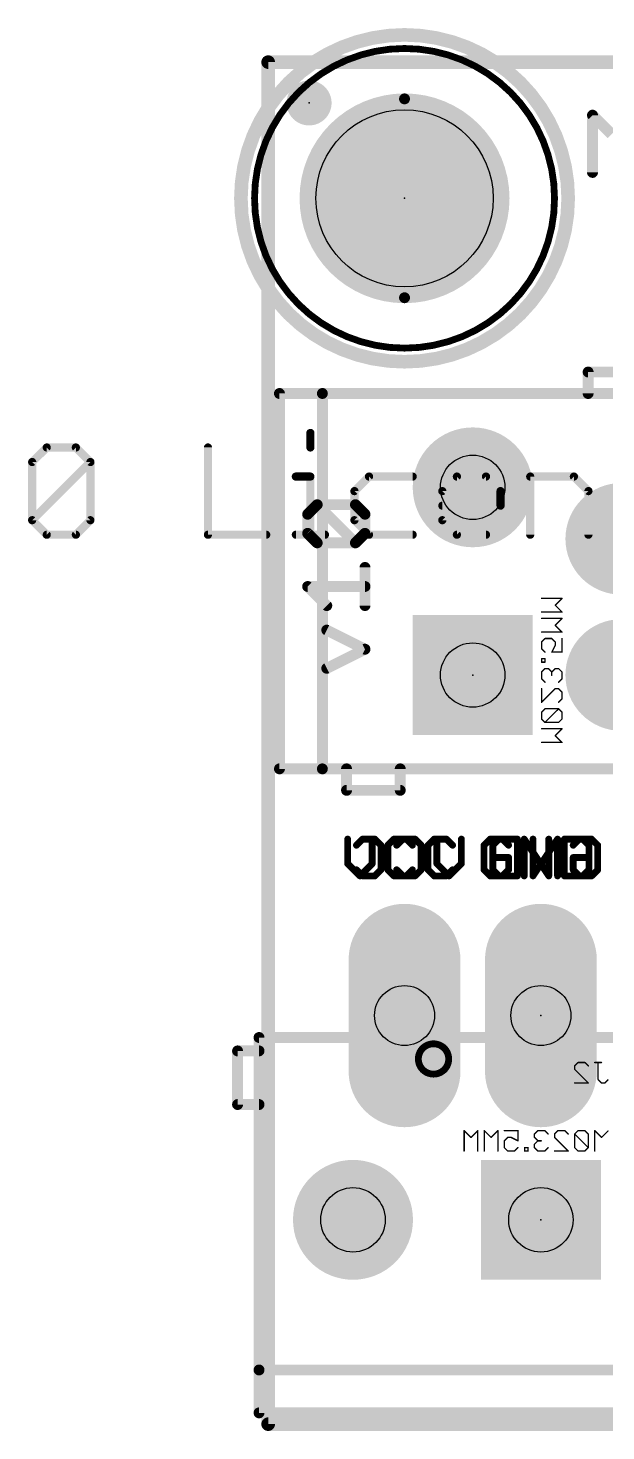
# Model space of a CAD drawing. Extents: x -98 to 26, y -2 to 26.
# Drawn here: x -4.47 to 6.29, y -0.13 to 26.04 of the extents above; entities that cross this region are included whole.
import ezdxf

# ---------------------------------------------------------------- set-up
doc = ezdxf.new("R2010")
doc.units = 0
for name, color, linetype in [('1', 12, 'CONTINUOUS'), ('16', 132, 'CONTINUOUS'), ('17', 110, 'CONTINUOUS'), ('20', 53, 'CONTINUOUS'), ('21', 53, 'CONTINUOUS'), ('22', 53, 'CONTINUOUS'), ('23', 53, 'CONTINUOUS'), ('24', 53, 'CONTINUOUS'), ('26', 253, 'CONTINUOUS'), ('27', 253, 'CONTINUOUS'), ('28', 253, 'CONTINUOUS'), ('29', 253, 'CONTINUOUS'), ('30', 253, 'CONTINUOUS'), ('39', 12, 'CONTINUOUS'), ('41', 12, 'CONTINUOUS'), ('42', 132, 'CONTINUOUS'), ('44', 253, 'CONTINUOUS'), ('52', 253, 'CONTINUOUS')]:
    doc.layers.add(name, color=color, linetype=linetype)

# ---------------------------------------------------------------- blocks, each defined once
blk = doc.blocks.new('PIE')
at = {"const_width": 0.5}
blk.add_lwpolyline([(0, -0.25, 1), (0, 0.25, 1), (0, -0.25)], format="xyb", dxfattribs=at)
blk = doc.blocks.new('LONGP100')
at = {"const_width": 1}
blk.add_lwpolyline([(-0.5, 0), (0.5, 0)], dxfattribs=at)
at = {"const_width": 0.5}
for points in [[(-0.5, 0.25, 1), (-0.5, -0.25)], [(0.5, -0.25, 1), (0.5, 0.25)]]:
    blk.add_lwpolyline(points, format="xyb", dxfattribs=at)
blk = doc.blocks.new('ROUNDP')
at = {"const_width": 0.5}
blk.add_lwpolyline([(0, -0.25, 1), (0, 0.25, 1), (0, -0.25)], format="xyb", dxfattribs=at)
blk = doc.blocks.new('SQUAREP')
blk.add_solid([(-0.5, -0.5), (0.5, -0.5), (-0.5, 0.5), (0.5, 0.5)])

msp = doc.modelspace()

# ---------------------------------------------------------------- linework, layer by layer
at = {"layer": '1'}
for points, const_width in [([(0, 25.4), (25.4, 25.4)], 0.254), ([(0, 0), (0, 25.4)], 0.254), ([(0.7357, 16.9682), (0.9136, 17.1461)], 0.2032), ([(0.7357, 16.6122), (0.7357, 16.9682)], 0.2032), ([(0.9136, 17.1461), (1.6255, 17.1461)], 0.2032), ([(1.6255, 16.4343), (0.9136, 17.1461)], 0.2032), ([(1.6255, 17.1461), (1.8034, 16.9682)], 0.2032), ([(1.8034, 16.9682), (1.8034, 16.6122)], 0.2032), ([(0.9136, 16.4343), (0.7357, 16.6122)], 0.2032), ([(1.6255, 16.4343), (0.9136, 16.4343)], 0.2032), ([(1.8034, 16.6122), (1.6255, 16.4343)], 0.2032), ([(1.8034, 15.2649), (1.8034, 15.9767)], 0.2032), ([(1.0916, 15.2649), (0.7357, 15.6208)], 0.2032), ([(0.7357, 15.6208), (1.8034, 15.6208)], 0.2032), ([(1.8034, 14.4514), (1.0916, 14.8073)], 0.2032), ([(1.0916, 14.0955), (1.8034, 14.4514)], 0.2032), ([(25.4, 0), (0, 0)], 0.254)]:
    msp.add_lwpolyline(points, dxfattribs=dict(at, const_width=const_width))
for points, const_width in [([(0, 25.4635, 1), (0, 25.3365)], 0.127), ([(0.0635, 25.4, 1), (-0.0635, 25.4)], 0.127), ([(0.7865, 16.9682, 1), (0.6849, 16.9682)], 0.1016), ([(0.6998, 17.0041, 1), (0.7716, 16.9322)], 0.1016), ([(0.9136, 17.1969, 1), (0.9136, 17.0953)], 0.1016), ([(0.9496, 17.182, 1), (0.8777, 17.1102)], 0.1016), ([(0.9496, 17.1102, 1), (0.8777, 17.182)], 0.1016), ([(1.6614, 17.182, 1), (1.5895, 17.1102)], 0.1016), ([(1.6255, 17.0953, 1), (1.6255, 17.1969)], 0.1016), ([(1.8542, 16.9682, 1), (1.7526, 16.9682)], 0.1016), ([(1.7675, 16.9322, 1), (1.8393, 17.0041)], 0.1016), ([(0.7716, 16.6482, 1), (0.6998, 16.5763)], 0.1016), ([(0.6849, 16.6122, 1), (0.7865, 16.6122)], 0.1016), ([(0.9136, 16.4851, 1), (0.9136, 16.3835)], 0.1016), ([(0.8777, 16.3984, 1), (0.9496, 16.4702)], 0.1016), ([(1.5895, 16.4702, 1), (1.6614, 16.3984)], 0.1016), ([(1.5895, 16.3984, 1), (1.6614, 16.4702)], 0.1016), ([(1.6255, 16.3835, 1), (1.6255, 16.4851)], 0.1016), ([(1.7526, 16.6122, 1), (1.8542, 16.6122)], 0.1016), ([(1.8393, 16.5763, 1), (1.7675, 16.6482)], 0.1016), ([(1.8542, 15.9767, 1), (1.7526, 15.9767)], 0.1016), ([(0.7716, 15.6567, 1), (0.6998, 15.5849)], 0.1016), ([(0.7357, 15.6716, 1), (0.7357, 15.57)], 0.1016), ([(1.8034, 15.57, 1), (1.8034, 15.6716)], 0.1016), ([(1.0557, 15.229, 1), (1.1275, 15.3008)], 0.1016), ([(1.7526, 15.2649, 1), (1.8542, 15.2649)], 0.1016), ([(1.1143, 14.8527, 1), (1.0689, 14.7619)], 0.1016), ([(1.8261, 14.406, 1), (1.7807, 14.4968)], 0.1016), ([(1.7807, 14.406, 1), (1.8261, 14.4968)], 0.1016), ([(1.0689, 14.1409, 1), (1.1143, 14.0501)], 0.1016), ([(0, 0.0635, 1), (0, -0.0635)], 0.127), ([(-0.0635, 0, 1), (0.0635, 0)], 0.127)]:
    msp.add_lwpolyline(points, format="xyb", dxfattribs=dict(at, const_width=const_width))
at = {"layer": '16', "const_width": 0.254}
for points in [[(0, 25.4), (25.4, 25.4)], [(0, 0), (0, 25.4)], [(25.4, 0), (0, 0)]]:
    msp.add_lwpolyline(points, dxfattribs=at)
at = {"layer": '16', "const_width": 0.127}
for points in [[(0, 25.4635, 1), (0, 25.3365)], [(0.0635, 25.4, 1), (-0.0635, 25.4)], [(0, 0.0635, 1), (0, -0.0635)], [(-0.0635, 0, 1), (0.0635, 0)]]:
    msp.add_lwpolyline(points, format="xyb", dxfattribs=at)
at = {"layer": '20', "const_width": 0.254}
for points in [[(0, 0), (0, 25.4)], [(0, 25.4), (25.4, 25.4)], [(25.4, 0), (0, 0)]]:
    msp.add_lwpolyline(points, dxfattribs=at)
at = {"layer": '20', "const_width": 0.127}
for points in [[(0.0635, 25.4, 1), (-0.0635, 25.4)], [(0, 25.4635, 1), (0, 25.3365)], [(0, 0.0635, 1), (0, -0.0635)], [(-0.0635, 0, 1), (0.0635, 0)]]:
    msp.add_lwpolyline(points, format="xyb", dxfattribs=at)
at = {"layer": '20'}
msp.add_circle((2.54, 22.86), 1.651, dxfattribs=at)
at = {"layer": '21'}
for points, const_width in [([(6.0417, 23.3426), (6.0417, 24.4103)], 0.2032), ([(6.0417, 24.4103), (6.3976, 24.0544)], 0.2032), ([(1.4809, 10.9099), (1.4809, 10.4523)], 0.127), ([(1.9385, 10.4523), (1.9385, 10.9099)], 0.127), ([(2.3437, 10.9099), (2.2293, 10.7955)], 0.127), ([(2.2293, 10.7955), (2.2293, 10.3379)], 0.127), ([(2.5725, 10.9099), (2.3437, 10.9099)], 0.127), ([(2.6869, 10.7955), (2.5725, 10.9099)], 0.127), ([(3.0921, 10.9099), (2.9777, 10.7955)], 0.127), ([(2.9777, 10.7955), (2.9777, 10.3379)], 0.127), ([(3.3209, 10.9099), (3.0921, 10.9099)], 0.127), ([(3.4353, 10.7955), (3.3209, 10.9099)], 0.127), ([(4.1353, 10.9099), (4.0209, 10.7955)], 0.127), ([(4.0209, 10.7955), (4.0209, 10.3379)], 0.127), ([(4.3641, 10.9099), (4.1353, 10.9099)], 0.127), ([(4.4785, 10.7955), (4.3641, 10.9099)], 0.127), ([(4.7693, 10.2235), (4.7693, 10.9099)], 0.127), ([(4.7693, 10.9099), (5.2269, 10.2235)], 0.127), ([(5.2269, 10.2235), (5.2269, 10.9099)], 0.127), ([(5.5177, 10.9099), (5.5177, 10.2235)], 0.127), ([(5.8609, 10.9099), (5.5177, 10.9099)], 0.127), ([(5.9753, 10.7955), (5.8609, 10.9099)], 0.127), ([(5.9753, 10.3379), (5.9753, 10.7955)], 0.127), ([(1.4809, 10.4523), (1.7097, 10.2235)], 0.127), ([(1.7097, 10.2235), (1.9385, 10.4523)], 0.127), ([(4.4785, 10.5667), (4.2497, 10.5667)], 0.127), ([(4.4785, 10.3379), (4.4785, 10.5667)], 0.127), ([(2.2293, 10.3379), (2.3437, 10.2235)], 0.127), ([(2.3437, 10.2235), (2.5725, 10.2235)], 0.127), ([(2.5725, 10.2235), (2.6869, 10.3379)], 0.127), ([(2.9777, 10.3379), (3.0921, 10.2235)], 0.127), ([(3.0921, 10.2235), (3.3209, 10.2235)], 0.127), ([(3.3209, 10.2235), (3.4353, 10.3379)], 0.127), ([(4.0209, 10.3379), (4.1353, 10.2235)], 0.127), ([(4.1353, 10.2235), (4.3641, 10.2235)], 0.127), ([(4.3641, 10.2235), (4.4785, 10.3379)], 0.127), ([(5.5177, 10.2235), (5.8609, 10.2235)], 0.127), ([(5.8609, 10.2235), (5.9753, 10.3379)], 0.127)]:
    msp.add_lwpolyline(points, dxfattribs=dict(at, const_width=const_width))
for points, const_width in [([(6.0925, 24.4103, 1), (5.9909, 24.4103)], 0.1016), ([(6.0776, 24.4462, 1), (6.0058, 24.3744)], 0.1016), ([(5.9909, 23.3426, 1), (6.0925, 23.3426)], 0.1016), ([(1.5126, 10.9099, 1), (1.4491, 10.9099)], 0.0635), ([(1.9702, 10.9099, 1), (1.9067, 10.9099)], 0.0635), ([(2.261, 10.7955, 1), (2.1975, 10.7955)], 0.0635), ([(2.2068, 10.8179, 1), (2.2517, 10.773)], 0.0635), ([(2.3437, 10.9416, 1), (2.3437, 10.8781)], 0.0635), ([(2.3661, 10.8874, 1), (2.3212, 10.9323)], 0.0635), ([(2.5949, 10.9323, 1), (2.55, 10.8874)], 0.0635), ([(2.5725, 10.8781, 1), (2.5725, 10.9416)], 0.0635), ([(2.6644, 10.773, 1), (2.7093, 10.8179)], 0.0635), ([(3.0095, 10.7955, 1), (2.946, 10.7955)], 0.0635), ([(2.9553, 10.8179, 1), (3.0002, 10.773)], 0.0635), ([(3.0921, 10.9416, 1), (3.0921, 10.8781)], 0.0635), ([(3.1146, 10.8874, 1), (3.0697, 10.9323)], 0.0635), ([(3.3434, 10.9323, 1), (3.2984, 10.8874)], 0.0635), ([(3.3209, 10.8781, 1), (3.3209, 10.9416)], 0.0635), ([(3.4128, 10.773, 1), (3.4578, 10.8179)], 0.0635), ([(4.0526, 10.7955, 1), (3.9891, 10.7955)], 0.0635), ([(3.9984, 10.8179, 1), (4.0433, 10.773)], 0.0635), ([(4.1353, 10.9416, 1), (4.1353, 10.8781)], 0.0635), ([(4.1577, 10.8874, 1), (4.1128, 10.9323)], 0.0635), ([(4.3865, 10.9323, 1), (4.3416, 10.8874)], 0.0635), ([(4.3641, 10.8781, 1), (4.3641, 10.9416)], 0.0635), ([(4.456, 10.773, 1), (4.5009, 10.8179)], 0.0635), ([(4.801, 10.9099, 1), (4.7375, 10.9099)], 0.0635), ([(4.7957, 10.9275, 1), (4.7429, 10.8923)], 0.0635), ([(5.2586, 10.9099, 1), (5.1951, 10.9099)], 0.0635), ([(5.5495, 10.9099, 1), (5.486, 10.9099)], 0.0635), ([(5.5177, 10.9416, 1), (5.5177, 10.8781)], 0.0635), ([(5.8834, 10.9323, 1), (5.8384, 10.8874)], 0.0635), ([(5.8609, 10.8781, 1), (5.8609, 10.9416)], 0.0635), ([(6.0071, 10.7955, 1), (5.9436, 10.7955)], 0.0635), ([(5.9528, 10.773, 1), (5.9978, 10.8179)], 0.0635), ([(1.5033, 10.4747, 1), (1.4584, 10.4298)], 0.0635), ([(1.4491, 10.4523, 1), (1.5126, 10.4523)], 0.0635), ([(1.9067, 10.4523, 1), (1.9702, 10.4523)], 0.0635), ([(1.9609, 10.4298, 1), (1.916, 10.4747)], 0.0635), ([(4.2497, 10.5984, 1), (4.2497, 10.5349)], 0.0635), ([(4.5102, 10.5667, 1), (4.4467, 10.5667)], 0.0635), ([(4.4785, 10.5349, 1), (4.4785, 10.5984)], 0.0635), ([(1.6872, 10.246, 1), (1.7321, 10.201)], 0.0635), ([(1.6872, 10.201, 1), (1.7321, 10.246)], 0.0635), ([(2.1975, 10.3379, 1), (2.261, 10.3379)], 0.0635), ([(2.2517, 10.3603, 1), (2.2068, 10.3154)], 0.0635), ([(2.3437, 10.2553, 1), (2.3437, 10.1918)], 0.0635), ([(2.3212, 10.201, 1), (2.3661, 10.246)], 0.0635), ([(2.55, 10.246, 1), (2.5949, 10.201)], 0.0635), ([(2.5725, 10.1918, 1), (2.5725, 10.2553)], 0.0635), ([(2.7093, 10.3154, 1), (2.6644, 10.3603)], 0.0635), ([(3.0002, 10.3603, 1), (2.9553, 10.3154)], 0.0635), ([(2.946, 10.3379, 1), (3.0095, 10.3379)], 0.0635), ([(3.0921, 10.2553, 1), (3.0921, 10.1918)], 0.0635), ([(3.0697, 10.201, 1), (3.1146, 10.246)], 0.0635), ([(3.2984, 10.246, 1), (3.3434, 10.201)], 0.0635), ([(3.3209, 10.1918, 1), (3.3209, 10.2553)], 0.0635), ([(3.4578, 10.3154, 1), (3.4128, 10.3603)], 0.0635), ([(4.0433, 10.3603, 1), (3.9984, 10.3154)], 0.0635), ([(3.9891, 10.3379, 1), (4.0526, 10.3379)], 0.0635), ([(4.1353, 10.2553, 1), (4.1353, 10.1918)], 0.0635), ([(4.1128, 10.201, 1), (4.1577, 10.246)], 0.0635), ([(4.3416, 10.246, 1), (4.3865, 10.201)], 0.0635), ([(4.3641, 10.1918, 1), (4.3641, 10.2553)], 0.0635), ([(4.4467, 10.3379, 1), (4.5102, 10.3379)], 0.0635), ([(4.5009, 10.3154, 1), (4.456, 10.3603)], 0.0635), ([(4.7375, 10.2235, 1), (4.801, 10.2235)], 0.0635), ([(5.1951, 10.2235, 1), (5.2586, 10.2235)], 0.0635), ([(5.2005, 10.2059, 1), (5.2533, 10.2411)], 0.0635), ([(5.5177, 10.2553, 1), (5.5177, 10.1918)], 0.0635), ([(5.486, 10.2235, 1), (5.5495, 10.2235)], 0.0635), ([(5.8384, 10.246, 1), (5.8834, 10.201)], 0.0635), ([(5.8609, 10.1918, 1), (5.8609, 10.2553)], 0.0635), ([(5.9436, 10.3379, 1), (6.0071, 10.3379)], 0.0635), ([(5.9978, 10.3154, 1), (5.9528, 10.3603)], 0.0635)]:
    msp.add_lwpolyline(points, format="xyb", dxfattribs=dict(at, const_width=const_width))
at = {"layer": '22'}
for points, const_width in [([(1.01, 19.22), (0.21, 19.22)], 0.2032), ([(0.21, 19.22), (0.21, 12.22)], 0.2032), ([(7.21, 19.22), (1.01, 19.22)], 0.2032), ([(1.01, 19.22), (1.01, 12.22)], 0.2032), ([(0.21, 12.22), (1.01, 12.22)], 0.2032), ([(1.01, 12.22), (7.21, 12.22)], 0.2032), ([(1.6447, 10.7955), (1.7591, 10.9099)], 0.127), ([(1.7591, 10.9099), (1.9879, 10.9099)], 0.127), ([(1.9879, 10.9099), (2.1023, 10.7955)], 0.127), ([(2.1023, 10.7955), (2.1023, 10.3379)], 0.127), ([(2.3931, 10.7955), (2.5075, 10.9099)], 0.127), ([(2.5075, 10.9099), (2.7363, 10.9099)], 0.127), ([(2.7363, 10.9099), (2.8507, 10.7955)], 0.127), ([(2.8507, 10.7955), (2.8507, 10.3379)], 0.127), ([(3.1415, 10.4523), (3.1415, 10.9099)], 0.127), ([(3.5991, 10.9099), (3.5991, 10.4523)], 0.127), ([(4.1847, 10.7955), (4.2991, 10.9099)], 0.127), ([(4.1847, 10.3379), (4.1847, 10.7955)], 0.127), ([(4.2991, 10.9099), (4.6423, 10.9099)], 0.127), ([(4.6423, 10.9099), (4.6423, 10.2235)], 0.127), ([(5.3907, 10.9099), (4.9331, 10.2235)], 0.127), ([(4.9331, 10.2235), (4.9331, 10.9099)], 0.127), ([(5.3907, 10.2235), (5.3907, 10.9099)], 0.127), ([(5.6815, 10.7955), (5.7959, 10.9099)], 0.127), ([(5.7959, 10.9099), (6.0247, 10.9099)], 0.127), ([(6.0247, 10.9099), (6.1391, 10.7955)], 0.127), ([(6.1391, 10.7955), (6.1391, 10.3379)], 0.127), ([(3.3703, 10.2235), (3.1415, 10.4523)], 0.127), ([(3.5991, 10.4523), (3.3703, 10.2235)], 0.127), ([(5.6815, 10.3379), (5.6815, 10.5667)], 0.127), ([(5.6815, 10.5667), (5.9103, 10.5667)], 0.127), ([(1.7591, 10.2235), (1.6447, 10.3379)], 0.127), ([(1.9879, 10.2235), (1.7591, 10.2235)], 0.127), ([(2.1023, 10.3379), (1.9879, 10.2235)], 0.127), ([(2.5075, 10.2235), (2.3931, 10.3379)], 0.127), ([(2.7363, 10.2235), (2.5075, 10.2235)], 0.127), ([(2.8507, 10.3379), (2.7363, 10.2235)], 0.127), ([(4.2991, 10.2235), (4.1847, 10.3379)], 0.127), ([(4.6423, 10.2235), (4.2991, 10.2235)], 0.127), ([(5.7959, 10.2235), (5.6815, 10.3379)], 0.127), ([(6.0247, 10.2235), (5.7959, 10.2235)], 0.127), ([(6.1391, 10.3379), (6.0247, 10.2235)], 0.127), ([(6.83, 7.21), (-0.17, 7.21)], 0.2032), ([(-0.17, 7.21), (-0.17, 1.01)], 0.2032), ([(-0.17, 1.01), (-0.17, 0.21)], 0.2032), ([(-0.17, 1.01), (6.83, 1.01)], 0.2032), ([(-0.17, 0.21), (6.83, 0.21)], 0.2032)]:
    msp.add_lwpolyline(points, dxfattribs=dict(at, const_width=const_width))
for points, const_width in [([(0.21, 19.2708, 1), (0.21, 19.1692)], 0.1016), ([(0.2608, 19.22, 1), (0.1592, 19.22)], 0.1016), ([(1.01, 19.2708, 1), (1.01, 19.1692)], 0.1016), ([(1.0608, 19.22, 1), (0.9592, 19.22)], 0.1016), ([(1.01, 19.1692, 1), (1.01, 19.2708)], 0.1016), ([(0.21, 12.2708, 1), (0.21, 12.1692)], 0.1016), ([(1.01, 12.2708, 1), (1.01, 12.1692)], 0.1016), ([(1.01, 12.1692, 1), (1.01, 12.2708)], 0.1016), ([(0.1592, 12.22, 1), (0.2608, 12.22)], 0.1016), ([(0.9592, 12.22, 1), (1.0608, 12.22)], 0.1016), ([(1.6222, 10.8179, 1), (1.6672, 10.773)], 0.0635), ([(1.7591, 10.9416, 1), (1.7591, 10.8781)], 0.0635), ([(1.7816, 10.8874, 1), (1.7366, 10.9323)], 0.0635), ([(2.0103, 10.9323, 1), (1.9654, 10.8874)], 0.0635), ([(1.9879, 10.8781, 1), (1.9879, 10.9416)], 0.0635), ([(2.134, 10.7955, 1), (2.0705, 10.7955)], 0.0635), ([(2.0798, 10.773, 1), (2.1247, 10.8179)], 0.0635), ([(2.3707, 10.8179, 1), (2.4156, 10.773)], 0.0635), ([(2.5075, 10.9416, 1), (2.5075, 10.8781)], 0.0635), ([(2.53, 10.8874, 1), (2.4851, 10.9323)], 0.0635), ([(2.7588, 10.9323, 1), (2.7139, 10.8874)], 0.0635), ([(2.7363, 10.8781, 1), (2.7363, 10.9416)], 0.0635), ([(2.8825, 10.7955, 1), (2.819, 10.7955)], 0.0635), ([(2.8283, 10.773, 1), (2.8732, 10.8179)], 0.0635), ([(3.1733, 10.9099, 1), (3.1098, 10.9099)], 0.0635), ([(3.6309, 10.9099, 1), (3.5674, 10.9099)], 0.0635), ([(4.2165, 10.7955, 1), (4.153, 10.7955)], 0.0635), ([(4.1622, 10.8179, 1), (4.2072, 10.773)], 0.0635), ([(4.2991, 10.9416, 1), (4.2991, 10.8781)], 0.0635), ([(4.3216, 10.8874, 1), (4.2766, 10.9323)], 0.0635), ([(4.674, 10.9099, 1), (4.6105, 10.9099)], 0.0635), ([(4.6423, 10.8781, 1), (4.6423, 10.9416)], 0.0635), ([(4.9649, 10.9099, 1), (4.9014, 10.9099)], 0.0635), ([(5.4225, 10.9099, 1), (5.359, 10.9099)], 0.0635), ([(5.4171, 10.8923, 1), (5.3643, 10.9275)], 0.0635), ([(5.6591, 10.8179, 1), (5.704, 10.773)], 0.0635), ([(5.7959, 10.9416, 1), (5.7959, 10.8781)], 0.0635), ([(5.8184, 10.8874, 1), (5.7735, 10.9323)], 0.0635), ([(6.0472, 10.9323, 1), (6.0023, 10.8874)], 0.0635), ([(6.0247, 10.8781, 1), (6.0247, 10.9416)], 0.0635), ([(6.1709, 10.7955, 1), (6.1074, 10.7955)], 0.0635), ([(6.1167, 10.773, 1), (6.1616, 10.8179)], 0.0635), ([(3.1098, 10.4523, 1), (3.1733, 10.4523)], 0.0635), ([(3.164, 10.4747, 1), (3.1191, 10.4298)], 0.0635), ([(3.5674, 10.4523, 1), (3.6309, 10.4523)], 0.0635), ([(3.6216, 10.4298, 1), (3.5767, 10.4747)], 0.0635), ([(5.7133, 10.5667, 1), (5.6498, 10.5667)], 0.0635), ([(5.6815, 10.5984, 1), (5.6815, 10.5349)], 0.0635), ([(5.9103, 10.5349, 1), (5.9103, 10.5984)], 0.0635), ([(1.6672, 10.3603, 1), (1.6222, 10.3154)], 0.0635), ([(1.7591, 10.2553, 1), (1.7591, 10.1918)], 0.0635), ([(1.7366, 10.201, 1), (1.7816, 10.246)], 0.0635), ([(1.9654, 10.246, 1), (2.0103, 10.201)], 0.0635), ([(1.9879, 10.1918, 1), (1.9879, 10.2553)], 0.0635), ([(2.0705, 10.3379, 1), (2.134, 10.3379)], 0.0635), ([(2.1247, 10.3154, 1), (2.0798, 10.3603)], 0.0635), ([(2.4156, 10.3603, 1), (2.3707, 10.3154)], 0.0635), ([(2.5075, 10.2553, 1), (2.5075, 10.1918)], 0.0635), ([(2.4851, 10.201, 1), (2.53, 10.246)], 0.0635), ([(2.7139, 10.246, 1), (2.7588, 10.201)], 0.0635), ([(2.7363, 10.1918, 1), (2.7363, 10.2553)], 0.0635), ([(2.819, 10.3379, 1), (2.8825, 10.3379)], 0.0635), ([(2.8732, 10.3154, 1), (2.8283, 10.3603)], 0.0635), ([(3.3479, 10.246, 1), (3.3928, 10.201)], 0.0635), ([(3.3479, 10.201, 1), (3.3928, 10.246)], 0.0635), ([(4.2072, 10.3603, 1), (4.1622, 10.3154)], 0.0635), ([(4.153, 10.3379, 1), (4.2165, 10.3379)], 0.0635), ([(4.2991, 10.2553, 1), (4.2991, 10.1918)], 0.0635), ([(4.2766, 10.201, 1), (4.3216, 10.246)], 0.0635), ([(4.6105, 10.2235, 1), (4.674, 10.2235)], 0.0635), ([(4.6423, 10.1918, 1), (4.6423, 10.2553)], 0.0635), ([(4.9067, 10.2411, 1), (4.9595, 10.2059)], 0.0635), ([(4.9014, 10.2235, 1), (4.9649, 10.2235)], 0.0635), ([(5.359, 10.2235, 1), (5.4225, 10.2235)], 0.0635), ([(5.6498, 10.3379, 1), (5.7133, 10.3379)], 0.0635), ([(5.704, 10.3603, 1), (5.6591, 10.3154)], 0.0635), ([(5.7959, 10.2553, 1), (5.7959, 10.1918)], 0.0635), ([(5.7735, 10.201, 1), (5.8184, 10.246)], 0.0635), ([(6.0023, 10.246, 1), (6.0472, 10.201)], 0.0635), ([(6.0247, 10.1918, 1), (6.0247, 10.2553)], 0.0635), ([(6.1074, 10.3379, 1), (6.1709, 10.3379)], 0.0635), ([(6.1616, 10.3154, 1), (6.1167, 10.3603)], 0.0635), ([(-0.17, 7.2608, 1), (-0.17, 7.1592)], 0.1016), ([(-0.1192, 7.21, 1), (-0.2208, 7.21)], 0.1016), ([(-0.1192, 1.01, 1), (-0.2208, 1.01)], 0.1016), ([(-0.17, 1.0608, 1), (-0.17, 0.9592)], 0.1016), ([(-0.2208, 1.01, 1), (-0.1192, 1.01)], 0.1016), ([(-0.17, 0.2608, 1), (-0.17, 0.1592)], 0.1016), ([(-0.2208, 0.21, 1), (-0.1192, 0.21)], 0.1016)]:
    msp.add_lwpolyline(points, format="xyb", dxfattribs=dict(at, const_width=const_width))
at = {"layer": '23'}
for p in [(0.762, 24.638), (2.54, 22.86)]:
    msp.add_point(p, dxfattribs=at)
at = {"layer": '24'}
for p in [(3.81, 13.97), (5.08, 7.62), (5.08, 3.81)]:
    msp.add_point(p, dxfattribs=at)
at = {"layer": '26', "const_width": 0.0127}
for points in [[(5.7152, 6.6805, 1), (5.7025, 6.6805)], [(5.7025, 6.6169, 1), (5.7152, 6.6169)], [(5.7044, 6.685, 1), (5.7134, 6.676)], [(5.7134, 6.6214, 1), (5.7044, 6.6124)], [(5.7724, 6.7504, 1), (5.7724, 6.7377)], [(5.7769, 6.7395, 1), (5.7679, 6.7485)], [(5.904, 6.7485, 1), (5.8951, 6.7395)], [(5.8995, 6.7377, 1), (5.8995, 6.7504)], [(5.9586, 6.676, 1), (5.9676, 6.685)], [(6.0831, 6.7504, 1), (6.0831, 6.7377)], [(6.153, 6.744, 1), (6.1403, 6.744)], [(6.2102, 6.7377, 1), (6.2102, 6.7504)], [(5.7089, 6.3691, 1), (5.7089, 6.3563)], [(5.9586, 6.3582, 1), (5.9676, 6.3672)], [(5.9631, 6.3563, 1), (5.9631, 6.3691)], [(6.1511, 6.4307, 1), (6.1421, 6.4218)], [(6.1403, 6.4263, 1), (6.153, 6.4263)], [(6.2102, 6.3691, 1), (6.2102, 6.3563)], [(6.2057, 6.3582, 1), (6.2147, 6.3672)], [(6.2693, 6.3672, 1), (6.2782, 6.3582)], [(6.2737, 6.3563, 1), (6.2737, 6.3691)]]:
    msp.add_lwpolyline(points, format="xyb", dxfattribs=at)
at = {"layer": '26', "const_width": 0.0254}
for points in [[(5.7089, 6.6805), (5.7724, 6.744)], [(5.7089, 6.6169), (5.7089, 6.6805)], [(5.9631, 6.3627), (5.7089, 6.6169)], [(5.7724, 6.744), (5.8995, 6.744)], [(5.8995, 6.744), (5.9631, 6.6805)], [(6.2102, 6.744), (6.0831, 6.744)], [(6.1466, 6.4263), (6.1466, 6.744)], [(5.7089, 6.3627), (5.9631, 6.3627)], [(6.2102, 6.3627), (6.1466, 6.4263)], [(6.2737, 6.3627), (6.2102, 6.3627)], [(6.3373, 6.4263), (6.2737, 6.3627)]]:
    msp.add_lwpolyline(points, dxfattribs=at)
at = {"layer": '27', "const_width": 0.1524}
for points in [[(0.7867, 18.4844), (0.7867, 18.2132)], [(-4.3959, 17.942), (-4.1247, 18.2132)], [(-4.1247, 18.2132), (-3.5824, 18.2132)], [(-3.5824, 18.2132), (-3.3112, 17.942)], [(-1.1216, 18.2132), (-1.1216, 16.5862)], [(-4.3959, 16.8574), (-4.3959, 17.942)], [(-4.3959, 16.8574), (-3.3112, 17.942)], [(-3.3112, 17.942), (-3.3112, 16.8574)], [(0.5156, 17.6709), (0.7867, 17.6709)], [(0.7867, 17.6709), (0.7867, 16.5862)], [(1.8782, 17.6709), (1.607, 17.3997)], [(2.6917, 17.6709), (1.8782, 17.6709)], [(3.2442, 17.3997), (3.5153, 17.6709)], [(3.5153, 17.6709), (4.0577, 17.6709)], [(4.0577, 17.6709), (4.3288, 17.3997)], [(4.8813, 16.5862), (4.8813, 17.6709)], [(4.8813, 17.6709), (5.6948, 17.6709)], [(5.6948, 17.6709), (5.966, 17.3997)], [(1.607, 17.3997), (1.607, 16.8574)], [(3.2442, 16.8574), (3.2442, 17.3997)], [(4.3288, 17.3997), (4.3288, 17.1285)], [(5.966, 17.3997), (5.966, 16.5862)], [(4.3288, 17.1285), (3.2442, 17.1285)], [(-4.1247, 16.5862), (-4.3959, 16.8574)], [(-3.3112, 16.8574), (-3.5824, 16.5862)], [(1.607, 16.8574), (1.8782, 16.5862)], [(3.5153, 16.5862), (3.2442, 16.8574)], [(-3.5824, 16.5862), (-4.1247, 16.5862)], [(-1.1216, 16.5862), (-0.0369, 16.5862)], [(0.5156, 16.5862), (1.0579, 16.5862)], [(1.8782, 16.5862), (2.6917, 16.5862)], [(4.0577, 16.5862), (3.5153, 16.5862)]]:
    msp.add_lwpolyline(points, dxfattribs=at)
at = {"layer": '27', "const_width": 0.0762}
for points in [[(0.8248, 18.4844, 1), (0.7486, 18.4844)], [(-4.1247, 18.2513, 1), (-4.1247, 18.1751)], [(-4.0978, 18.1862, 1), (-4.1517, 18.2401)], [(-3.5555, 18.2401, 1), (-3.6093, 18.1862)], [(-3.5824, 18.1751, 1), (-3.5824, 18.2513)], [(-1.0835, 18.2132, 1), (-1.1597, 18.2132)], [(0.7486, 18.2132, 1), (0.8248, 18.2132)], [(-4.3578, 17.942, 1), (-4.434, 17.942)], [(-4.4228, 17.969, 1), (-4.369, 17.9151)], [(-3.2731, 17.942, 1), (-3.3493, 17.942)], [(-3.2843, 17.9151, 1), (-3.3382, 17.969)], [(-3.3382, 17.9151, 1), (-3.2843, 17.969)], [(0.5156, 17.709, 1), (0.5156, 17.6328)], [(0.8248, 17.6709, 1), (0.7486, 17.6709)], [(0.7867, 17.6328, 1), (0.7867, 17.709)], [(1.8782, 17.709, 1), (1.8782, 17.6328)], [(1.9051, 17.6439, 1), (1.8512, 17.6978)], [(2.6917, 17.6328, 1), (2.6917, 17.709)], [(3.5153, 17.709, 1), (3.5153, 17.6328)], [(3.5423, 17.6439, 1), (3.4884, 17.6978)], [(4.0846, 17.6978, 1), (4.0307, 17.6439)], [(4.0577, 17.6328, 1), (4.0577, 17.709)], [(4.9194, 17.6709, 1), (4.8432, 17.6709)], [(4.8813, 17.709, 1), (4.8813, 17.6328)], [(5.7218, 17.6978, 1), (5.6679, 17.6439)], [(5.6948, 17.6328, 1), (5.6948, 17.709)], [(1.6451, 17.3997, 1), (1.5689, 17.3997)], [(1.5801, 17.4266, 1), (1.634, 17.3728)], [(3.2823, 17.3997, 1), (3.2061, 17.3997)], [(3.2172, 17.4266, 1), (3.2711, 17.3728)], [(4.3669, 17.3997, 1), (4.2907, 17.3997)], [(4.3019, 17.3728, 1), (4.3558, 17.4266)], [(6.0041, 17.3997, 1), (5.9279, 17.3997)], [(5.939, 17.3728, 1), (5.9929, 17.4266)], [(3.2442, 17.1666, 1), (3.2442, 17.0904)], [(4.2907, 17.1285, 1), (4.3669, 17.1285)], [(4.3288, 17.0904, 1), (4.3288, 17.1666)], [(-4.369, 16.8843, 1), (-4.4228, 16.8304)], [(-4.4228, 16.8843, 1), (-4.369, 16.8304)], [(-4.434, 16.8574, 1), (-4.3578, 16.8574)], [(-3.3493, 16.8574, 1), (-3.2731, 16.8574)], [(-3.2843, 16.8304, 1), (-3.3382, 16.8843)], [(1.634, 16.8843, 1), (1.5801, 16.8304)], [(1.5689, 16.8574, 1), (1.6451, 16.8574)], [(3.2711, 16.8843, 1), (3.2172, 16.8304)], [(3.2061, 16.8574, 1), (3.2823, 16.8574)], [(-4.1247, 16.6243, 1), (-4.1247, 16.5481)], [(-4.1517, 16.5593, 1), (-4.0978, 16.6131)], [(-3.6093, 16.6131, 1), (-3.5555, 16.5593)], [(-3.5824, 16.5481, 1), (-3.5824, 16.6243)], [(-1.1216, 16.6243, 1), (-1.1216, 16.5481)], [(-1.1597, 16.5862, 1), (-1.0835, 16.5862)], [(-0.0369, 16.5481, 1), (-0.0369, 16.6243)], [(0.5156, 16.6243, 1), (0.5156, 16.5481)], [(0.7486, 16.5862, 1), (0.8248, 16.5862)], [(1.0579, 16.5481, 1), (1.0579, 16.6243)], [(1.8782, 16.6243, 1), (1.8782, 16.5481)], [(1.8512, 16.5593, 1), (1.9051, 16.6131)], [(2.6917, 16.5481, 1), (2.6917, 16.6243)], [(3.5153, 16.6243, 1), (3.5153, 16.5481)], [(3.4884, 16.5593, 1), (3.5423, 16.6131)], [(4.0577, 16.5481, 1), (4.0577, 16.6243)], [(4.8432, 16.5862, 1), (4.9194, 16.5862)], [(5.9279, 16.5862, 1), (6.0041, 16.5862)]]:
    msp.add_lwpolyline(points, format="xyb", dxfattribs=at)
at = {"layer": '28', "const_width": 0.0254}
for points in [[(5.474, 15.3993), (5.0927, 15.3993)], [(5.3469, 15.2721), (5.474, 15.3993)], [(5.474, 15.145), (5.3469, 15.2721)], [(5.0927, 15.145), (5.474, 15.145)], [(5.474, 15.0251), (5.0927, 15.0251)], [(5.3469, 14.8979), (5.474, 15.0251)], [(5.0927, 14.7708), (5.474, 14.7708)], [(5.1563, 14.6508), (5.0927, 14.5873)], [(5.2834, 14.6508), (5.1563, 14.6508)], [(5.3469, 14.5873), (5.2834, 14.6508)], [(5.474, 14.7708), (5.3469, 14.8979)], [(5.474, 14.6508), (5.474, 14.3966)], [(5.0927, 14.5873), (5.0927, 14.4602)], [(5.0927, 14.4602), (5.1563, 14.3966)], [(5.2834, 14.3966), (5.3469, 14.5237)], [(5.474, 14.3966), (5.2834, 14.3966)], [(5.3469, 14.5237), (5.3469, 14.5873)], [(5.1563, 14.2731), (5.0927, 14.2731)], [(5.0927, 14.2731), (5.0927, 14.2095)], [(5.0927, 14.2095), (5.1563, 14.2095)], [(5.1563, 14.2095), (5.1563, 14.2731)], [(5.1563, 14.0895), (5.0927, 14.026)], [(5.0927, 14.026), (5.0927, 13.8989)], [(5.0927, 13.8989), (5.1563, 13.8353)], [(5.2198, 14.0895), (5.1563, 14.0895)], [(5.2834, 14.026), (5.2198, 14.0895)], [(5.3469, 14.0895), (5.2834, 14.026)], [(5.2834, 14.026), (5.2834, 13.9624)], [(5.4105, 14.0895), (5.3469, 14.0895)], [(5.474, 14.026), (5.4105, 14.0895)], [(5.4105, 13.8353), (5.474, 13.8989)], [(5.474, 13.8989), (5.474, 14.026)], [(5.0927, 13.7153), (5.0927, 13.4611)], [(5.0927, 13.4611), (5.3469, 13.7153)], [(5.3469, 13.7153), (5.4105, 13.7153)], [(5.4105, 13.7153), (5.474, 13.6518)], [(5.474, 13.6518), (5.474, 13.5247)], [(5.1563, 13.3411), (5.0927, 13.2776)], [(5.4105, 13.3411), (5.1563, 13.3411)], [(5.1563, 13.0869), (5.4105, 13.3411)], [(5.474, 13.5247), (5.4105, 13.4611)], [(5.474, 13.2776), (5.4105, 13.3411)], [(5.0927, 13.2776), (5.0927, 13.1505)], [(5.0927, 13.1505), (5.1563, 13.0869)], [(5.1563, 13.0869), (5.4105, 13.0869)], [(5.4105, 13.0869), (5.474, 13.1505)], [(5.474, 13.1505), (5.474, 13.2776)], [(5.474, 12.9669), (5.0927, 12.9669)], [(5.3469, 12.8398), (5.474, 12.9669)], [(5.474, 12.7127), (5.3469, 12.8398)], [(5.0927, 12.7127), (5.474, 12.7127)], [(3.7779, 5.3469), (3.6507, 5.474)], [(3.6507, 5.474), (3.6507, 5.0927)], [(3.905, 5.474), (3.7779, 5.3469)], [(3.905, 5.0927), (3.905, 5.474)], [(4.1521, 5.3469), (4.025, 5.474)], [(4.025, 5.474), (4.025, 5.0927)], [(4.2792, 5.474), (4.1521, 5.3469)], [(4.2792, 5.0927), (4.2792, 5.474)], [(4.3992, 5.474), (4.6534, 5.474)], [(4.4627, 5.3469), (4.3992, 5.2834)], [(4.3992, 5.2834), (4.3992, 5.1563)], [(4.5263, 5.3469), (4.4627, 5.3469)], [(4.6534, 5.2834), (4.5263, 5.3469)], [(4.6534, 5.474), (4.6534, 5.2834)], [(5.024, 5.474), (4.9605, 5.4105)], [(4.9605, 5.4105), (4.9605, 5.3469)], [(4.9605, 5.3469), (5.024, 5.2834)], [(5.024, 5.2834), (4.9605, 5.2198)], [(4.9605, 5.2198), (4.9605, 5.1563)], [(5.1511, 5.474), (5.024, 5.474)], [(5.024, 5.2834), (5.0876, 5.2834)], [(5.2147, 5.4105), (5.1511, 5.474)], [(5.3347, 5.4105), (5.3982, 5.474)], [(5.3347, 5.3469), (5.3347, 5.4105)], [(5.5889, 5.0927), (5.3347, 5.3469)], [(5.3982, 5.474), (5.5253, 5.474)], [(5.5253, 5.474), (5.5889, 5.4105)], [(5.7724, 5.474), (5.7089, 5.4105)], [(5.7089, 5.4105), (5.7089, 5.1563)], [(5.9631, 5.1563), (5.7089, 5.4105)], [(5.8995, 5.474), (5.7724, 5.474)], [(5.9631, 5.4105), (5.8995, 5.474)], [(5.9631, 5.1563), (5.9631, 5.4105)], [(6.2102, 5.3469), (6.0831, 5.474)], [(6.0831, 5.474), (6.0831, 5.0927)], [(6.3373, 5.474), (6.2102, 5.3469)], [(4.3992, 5.1563), (4.4627, 5.0927)], [(4.4627, 5.0927), (4.5898, 5.0927)], [(4.5898, 5.0927), (4.6534, 5.1563)], [(4.8405, 5.1563), (4.7769, 5.1563)], [(4.7769, 5.1563), (4.7769, 5.0927)], [(4.7769, 5.0927), (4.8405, 5.0927)], [(4.8405, 5.0927), (4.8405, 5.1563)], [(4.9605, 5.1563), (5.024, 5.0927)], [(5.024, 5.0927), (5.1511, 5.0927)], [(5.1511, 5.0927), (5.2147, 5.1563)], [(5.3347, 5.0927), (5.5889, 5.0927)], [(5.7089, 5.1563), (5.7724, 5.0927)], [(5.7724, 5.0927), (5.8995, 5.0927)], [(5.8995, 5.0927), (5.9631, 5.1563)]]:
    msp.add_lwpolyline(points, dxfattribs=at)
at = {"layer": '28', "const_width": 0.0127}
for points in [[(5.0927, 15.4056, 1), (5.0927, 15.3929)], [(5.3514, 15.2766, 1), (5.3424, 15.2677)], [(5.3424, 15.2766, 1), (5.3514, 15.2677)], [(5.4785, 15.3948, 1), (5.4695, 15.4037)], [(5.474, 15.3929, 1), (5.474, 15.4056)], [(5.0927, 15.1514, 1), (5.0927, 15.1387)], [(5.0927, 15.0314, 1), (5.0927, 15.0187)], [(5.4695, 15.1406, 1), (5.4785, 15.1495)], [(5.4785, 15.0206, 1), (5.4695, 15.0295)], [(5.474, 15.1387, 1), (5.474, 15.1514)], [(5.474, 15.0187, 1), (5.474, 15.0314)], [(5.0927, 14.7772, 1), (5.0927, 14.7645)], [(5.1563, 14.6572, 1), (5.1563, 14.6445)], [(5.1607, 14.6464, 1), (5.1518, 14.6553)], [(5.2879, 14.6553, 1), (5.2789, 14.6464)], [(5.2834, 14.6445, 1), (5.2834, 14.6572)], [(5.3514, 14.9024, 1), (5.3424, 14.8935)], [(5.3424, 14.9024, 1), (5.3514, 14.8935)], [(5.4804, 14.6508, 1), (5.4677, 14.6508)], [(5.4695, 14.7663, 1), (5.4785, 14.7753)], [(5.474, 14.7645, 1), (5.474, 14.7772)], [(5.0882, 14.5918, 1), (5.0972, 14.5828)], [(5.0972, 14.4647, 1), (5.0882, 14.4557)], [(5.0991, 14.5873, 1), (5.0864, 14.5873)], [(5.0864, 14.4602, 1), (5.0991, 14.4602)], [(5.1518, 14.3921, 1), (5.1607, 14.4011)], [(5.2834, 14.403, 1), (5.2834, 14.3903)], [(5.2777, 14.3995, 1), (5.289, 14.3938)], [(5.3533, 14.5873, 1), (5.3406, 14.5873)], [(5.3406, 14.5237, 1), (5.3533, 14.5237)], [(5.3526, 14.5209, 1), (5.3412, 14.5266)], [(5.3424, 14.5828, 1), (5.3514, 14.5918)], [(5.4677, 14.3966, 1), (5.4804, 14.3966)], [(5.474, 14.3903, 1), (5.474, 14.403)], [(5.0927, 14.2794, 1), (5.0927, 14.2667)], [(5.0927, 14.2159, 1), (5.0927, 14.2032)], [(5.0991, 14.2731, 1), (5.0864, 14.2731)], [(5.0864, 14.2095, 1), (5.0991, 14.2095)], [(5.1626, 14.2731, 1), (5.1499, 14.2731)], [(5.1499, 14.2095, 1), (5.1626, 14.2095)], [(5.1563, 14.2667, 1), (5.1563, 14.2794)], [(5.1563, 14.2032, 1), (5.1563, 14.2159)], [(5.0882, 14.0305, 1), (5.0972, 14.0215)], [(5.0972, 13.9034, 1), (5.0882, 13.8944)], [(5.0991, 14.026, 1), (5.0864, 14.026)], [(5.0864, 13.8989, 1), (5.0991, 13.8989)], [(5.1563, 14.0959, 1), (5.1563, 14.0832)], [(5.1607, 14.085, 1), (5.1518, 14.094)], [(5.2243, 14.094, 1), (5.2153, 14.085)], [(5.2198, 14.0832, 1), (5.2198, 14.0959)], [(5.2897, 14.026, 1), (5.277, 14.026)], [(5.2789, 14.0305, 1), (5.2879, 14.0215)], [(5.277, 13.9624, 1), (5.2897, 13.9624)], [(5.2789, 14.0215, 1), (5.2879, 14.0305)], [(5.3469, 14.0959, 1), (5.3469, 14.0832)], [(5.3514, 14.085, 1), (5.3424, 14.094)], [(5.415, 14.094, 1), (5.406, 14.085)], [(5.4105, 14.0832, 1), (5.4105, 14.0959)], [(5.4804, 14.026, 1), (5.4677, 14.026)], [(5.4677, 13.8989, 1), (5.4804, 13.8989)], [(5.4695, 14.0215, 1), (5.4785, 14.0305)], [(5.4785, 13.8944, 1), (5.4695, 13.9034)], [(5.0991, 13.7153, 1), (5.0864, 13.7153)], [(5.1518, 13.8308, 1), (5.1607, 13.8398)], [(5.3469, 13.7217, 1), (5.3469, 13.709)], [(5.3514, 13.7108, 1), (5.3424, 13.7198)], [(5.406, 13.8398, 1), (5.415, 13.8308)], [(5.415, 13.7198, 1), (5.406, 13.7108)], [(5.4105, 13.709, 1), (5.4105, 13.7217)], [(5.4804, 13.6518, 1), (5.4677, 13.6518)], [(5.4695, 13.6473, 1), (5.4785, 13.6563)], [(5.0882, 13.4656, 1), (5.0972, 13.4566)], [(5.0864, 13.4611, 1), (5.0991, 13.4611)], [(5.1563, 13.3475, 1), (5.1563, 13.3348)], [(5.1607, 13.3366, 1), (5.1518, 13.3456)], [(5.406, 13.4656, 1), (5.415, 13.4566)], [(5.415, 13.3456, 1), (5.406, 13.3366)], [(5.415, 13.3366, 1), (5.406, 13.3456)], [(5.4105, 13.3348, 1), (5.4105, 13.3475)], [(5.4677, 13.5247, 1), (5.4804, 13.5247)], [(5.4785, 13.5202, 1), (5.4695, 13.5292)], [(5.0882, 13.2821, 1), (5.0972, 13.2731)], [(5.0972, 13.1549, 1), (5.0882, 13.146)], [(5.0991, 13.2776, 1), (5.0864, 13.2776)], [(5.0864, 13.1505, 1), (5.0991, 13.1505)], [(5.1563, 13.0933, 1), (5.1563, 13.0806)], [(5.1518, 13.0914, 1), (5.1607, 13.0824)], [(5.1518, 13.0824, 1), (5.1607, 13.0914)], [(5.406, 13.0914, 1), (5.415, 13.0824)], [(5.4105, 13.0806, 1), (5.4105, 13.0933)], [(5.4804, 13.2776, 1), (5.4677, 13.2776)], [(5.4677, 13.1505, 1), (5.4804, 13.1505)], [(5.4695, 13.2731, 1), (5.4785, 13.2821)], [(5.4785, 13.146, 1), (5.4695, 13.1549)], [(5.0927, 12.9733, 1), (5.0927, 12.9606)], [(5.3514, 12.8443, 1), (5.3424, 12.8353)], [(5.3424, 12.8443, 1), (5.3514, 12.8353)], [(5.4785, 12.9624, 1), (5.4695, 12.9714)], [(5.474, 12.9606, 1), (5.474, 12.9733)], [(5.0927, 12.719, 1), (5.0927, 12.7064)], [(5.4695, 12.7082, 1), (5.4785, 12.7172)], [(5.474, 12.7064, 1), (5.474, 12.719)], [(3.6552, 5.4785, 1), (3.6463, 5.4695)], [(3.6571, 5.474, 1), (3.6444, 5.474)], [(3.7734, 5.3514, 1), (3.7823, 5.3424)], [(3.7734, 5.3424, 1), (3.7823, 5.3514)], [(3.9113, 5.474, 1), (3.8986, 5.474)], [(3.9094, 5.4695, 1), (3.9005, 5.4785)], [(4.0294, 5.4785, 1), (4.0205, 5.4695)], [(4.0313, 5.474, 1), (4.0186, 5.474)], [(4.1476, 5.3514, 1), (4.1565, 5.3424)], [(4.1476, 5.3424, 1), (4.1565, 5.3514)], [(4.2855, 5.474, 1), (4.2728, 5.474)], [(4.2837, 5.4695, 1), (4.2747, 5.4785)], [(4.3992, 5.4804, 1), (4.3992, 5.4677)], [(4.4055, 5.2834, 1), (4.3928, 5.2834)], [(4.3947, 5.2879, 1), (4.4036, 5.2789)], [(4.4627, 5.3533, 1), (4.4627, 5.3406)], [(4.4672, 5.3424, 1), (4.4582, 5.3514)], [(4.5291, 5.3526, 1), (4.5234, 5.3412)], [(4.5263, 5.3406, 1), (4.5263, 5.3533)], [(4.6597, 5.474, 1), (4.647, 5.474)], [(4.647, 5.2834, 1), (4.6597, 5.2834)], [(4.6505, 5.2777, 1), (4.6562, 5.289)], [(4.6534, 5.4677, 1), (4.6534, 5.4804)], [(4.9668, 5.4105, 1), (4.9541, 5.4105)], [(4.956, 5.415, 1), (4.965, 5.406)], [(4.965, 5.3514, 1), (4.956, 5.3424)], [(4.9541, 5.3469, 1), (4.9668, 5.3469)], [(4.9668, 5.2198, 1), (4.9541, 5.2198)], [(5.024, 5.4804, 1), (5.024, 5.4677)], [(5.024, 5.2897, 1), (5.024, 5.277)], [(5.0285, 5.4695, 1), (5.0195, 5.4785)], [(5.0285, 5.2789, 1), (5.0195, 5.2879)], [(5.0195, 5.2789, 1), (5.0285, 5.2879)], [(5.0876, 5.277, 1), (5.0876, 5.2897)], [(5.1556, 5.4785, 1), (5.1466, 5.4695)], [(5.1511, 5.4677, 1), (5.1511, 5.4804)], [(5.2102, 5.406, 1), (5.2192, 5.415)], [(5.341, 5.4105, 1), (5.3283, 5.4105)], [(5.3283, 5.3469, 1), (5.341, 5.3469)], [(5.3302, 5.415, 1), (5.3392, 5.406)], [(5.3392, 5.3514, 1), (5.3302, 5.3424)], [(5.3982, 5.4804, 1), (5.3982, 5.4677)], [(5.4027, 5.4695, 1), (5.3937, 5.4785)], [(5.5298, 5.4785, 1), (5.5208, 5.4695)], [(5.5253, 5.4677, 1), (5.5253, 5.4804)], [(5.5844, 5.406, 1), (5.5934, 5.415)], [(5.7152, 5.4105, 1), (5.7025, 5.4105)], [(5.7134, 5.415, 1), (5.7044, 5.406)], [(5.7044, 5.415, 1), (5.7134, 5.406)], [(5.7724, 5.4804, 1), (5.7724, 5.4677)], [(5.7769, 5.4695, 1), (5.7679, 5.4785)], [(5.904, 5.4785, 1), (5.8951, 5.4695)], [(5.8995, 5.4677, 1), (5.8995, 5.4804)], [(5.9694, 5.4105, 1), (5.9567, 5.4105)], [(5.9586, 5.406, 1), (5.9676, 5.415)], [(6.0894, 5.474, 1), (6.0767, 5.474)], [(6.0876, 5.4785, 1), (6.0786, 5.4695)], [(6.2057, 5.3514, 1), (6.2147, 5.3424)], [(6.2057, 5.3424, 1), (6.2147, 5.3514)], [(3.6444, 5.0927, 1), (3.6571, 5.0927)], [(3.8986, 5.0927, 1), (3.9113, 5.0927)], [(4.0186, 5.0927, 1), (4.0313, 5.0927)], [(4.2728, 5.0927, 1), (4.2855, 5.0927)], [(4.4036, 5.1607, 1), (4.3947, 5.1518)], [(4.3928, 5.1563, 1), (4.4055, 5.1563)], [(4.4627, 5.0991, 1), (4.4627, 5.0864)], [(4.4582, 5.0882, 1), (4.4672, 5.0972)], [(4.5853, 5.0972, 1), (4.5943, 5.0882)], [(4.5898, 5.0864, 1), (4.5898, 5.0991)], [(4.6579, 5.1518, 1), (4.6489, 5.1607)], [(4.7769, 5.1626, 1), (4.7769, 5.1499)], [(4.7833, 5.1563, 1), (4.7706, 5.1563)], [(4.7769, 5.0991, 1), (4.7769, 5.0864)], [(4.7706, 5.0927, 1), (4.7833, 5.0927)], [(4.8468, 5.1563, 1), (4.8341, 5.1563)], [(4.8341, 5.0927, 1), (4.8468, 5.0927)], [(4.8405, 5.1499, 1), (4.8405, 5.1626)], [(4.8405, 5.0864, 1), (4.8405, 5.0991)], [(4.956, 5.2243, 1), (4.965, 5.2153)], [(4.965, 5.1607, 1), (4.956, 5.1518)], [(4.9541, 5.1563, 1), (4.9668, 5.1563)], [(5.024, 5.0991, 1), (5.024, 5.0864)], [(5.0195, 5.0882, 1), (5.0285, 5.0972)], [(5.1466, 5.0972, 1), (5.1556, 5.0882)], [(5.1511, 5.0864, 1), (5.1511, 5.0991)], [(5.2192, 5.1518, 1), (5.2102, 5.1607)], [(5.3347, 5.0991, 1), (5.3347, 5.0864)], [(5.5844, 5.0882, 1), (5.5934, 5.0972)], [(5.5889, 5.0864, 1), (5.5889, 5.0991)], [(5.7025, 5.1563, 1), (5.7152, 5.1563)], [(5.7134, 5.1607, 1), (5.7044, 5.1518)], [(5.7724, 5.0991, 1), (5.7724, 5.0864)], [(5.7679, 5.0882, 1), (5.7769, 5.0972)], [(5.8951, 5.0972, 1), (5.904, 5.0882)], [(5.8995, 5.0864, 1), (5.8995, 5.0991)], [(5.9567, 5.1563, 1), (5.9694, 5.1563)], [(5.9676, 5.1518, 1), (5.9586, 5.1607)], [(5.9586, 5.1518, 1), (5.9676, 5.1607)], [(6.0767, 5.0927, 1), (6.0894, 5.0927)]]:
    msp.add_lwpolyline(points, format="xyb", dxfattribs=at)
at = {"layer": '29', "const_width": 1.7526}
msp.add_lwpolyline([(2.54, 21.9837, 1), (2.54, 23.7363, 1), (2.54, 21.9837)], format="xyb", dxfattribs=at)
at = {"layer": '30', "const_width": 1.7526}
msp.add_lwpolyline([(2.54, 21.9837, 1), (2.54, 23.7363, 1), (2.54, 21.9837)], format="xyb", dxfattribs=at)
at = {"layer": '39', "const_width": 0.127}
msp.add_lwpolyline([(2.54, 20.066, 1), (2.54, 25.654, 1), (2.54, 20.066)], format="xyb", dxfattribs=at)
at = {"layer": '41'}
for points, const_width in [([(2.54, 19.812, 1), (2.54, 25.908, 1), (2.54, 19.812)], 0.254), ([(2.54, 24.7142, 1), (2.54, 21.0058)], 0.2032), ([(2.54, 21.0058, 1), (2.54, 24.7142)], 0.2032), ([(2.54, 24.765, 1), (2.54, 24.6634)], 0.1016), ([(2.54, 24.6634, 1), (2.54, 24.765)], 0.1016), ([(2.54, 21.0566, 1), (2.54, 20.955)], 0.1016), ([(2.54, 20.955, 1), (2.54, 21.0566)], 0.1016)]:
    msp.add_lwpolyline(points, format="xyb", dxfattribs=dict(at, const_width=const_width))
at = {"layer": '42'}
for points, const_width in [([(2.54, 24.7142, 1), (2.54, 21.0058)], 0.2032), ([(2.54, 21.0058, 1), (2.54, 24.7142)], 0.2032), ([(2.54, 24.765, 1), (2.54, 24.6634)], 0.1016), ([(2.54, 24.6634, 1), (2.54, 24.765)], 0.1016), ([(2.54, 21.0566, 1), (2.54, 20.955)], 0.1016), ([(2.54, 20.955, 1), (2.54, 21.0566)], 0.1016)]:
    msp.add_lwpolyline(points, format="xyb", dxfattribs=dict(at, const_width=const_width))
at = {"layer": '44'}
for centre, radius in [((3.81, 17.47), 0.6), ((3.81, 13.97), 0.6), ((2.54, 7.62), 0.5588), ((5.08, 7.62), 0.5588), ((1.58, 3.81), 0.6), ((5.08, 3.81), 0.6)]:
    msp.add_circle(centre, radius, dxfattribs=at)
at = {"layer": '52', "const_width": 0.2032}
for points in [[(6.96, 19.62), (5.96, 19.62)], [(5.96, 19.62), (5.96, 19.22)], [(1.46, 11.82), (1.46, 12.22)], [(2.46, 12.22), (2.46, 11.82)], [(2.46, 11.82), (1.46, 11.82)], [(-0.17, 6.96), (-0.57, 6.96)], [(-0.57, 6.96), (-0.57, 5.96)], [(-0.57, 5.96), (-0.17, 5.96)]]:
    msp.add_lwpolyline(points, dxfattribs=at)
at = {"layer": '52'}
for points, const_width in [([(5.96, 19.6708, 1), (5.96, 19.5692)], 0.1016), ([(6.0108, 19.62, 1), (5.9092, 19.62)], 0.1016), ([(5.9092, 19.22, 1), (6.0108, 19.22)], 0.1016), ([(1.5108, 12.22, 1), (1.4092, 12.22)], 0.1016), ([(2.5108, 12.22, 1), (2.4092, 12.22)], 0.1016), ([(1.46, 11.8708, 1), (1.46, 11.7692)], 0.1016), ([(1.4092, 11.82, 1), (1.5108, 11.82)], 0.1016), ([(2.4092, 11.82, 1), (2.5108, 11.82)], 0.1016), ([(2.46, 11.7692, 1), (2.46, 11.8708)], 0.1016), ([(3.08, 6.5272, 1), (3.08, 7.0928, 1), (3.08, 6.5272)], 0.127), ([(-0.57, 7.0108, 1), (-0.57, 6.9092)], 0.1016), ([(-0.5192, 6.96, 1), (-0.6208, 6.96)], 0.1016), ([(-0.17, 6.9092, 1), (-0.17, 7.0108)], 0.1016), ([(-0.57, 6.0108, 1), (-0.57, 5.9092)], 0.1016), ([(-0.17, 5.9092, 1), (-0.17, 6.0108)], 0.1016), ([(-0.6208, 5.96, 1), (-0.5192, 5.96)], 0.1016)]:
    msp.add_lwpolyline(points, format="xyb", dxfattribs=dict(at, const_width=const_width))

# ---------------------------------------------------------------- block references
at = {"layer": '1', "xscale": 0.635, "yscale": 0.635}
msp.add_blockref('PIE', (0.762, 24.638), dxfattribs=at)
at = {"layer": '17'}
for name, p, xscale, yscale, rotation in [('ROUNDP', (3.81, 17.47), 2.032, 2.032, 90), ('ROUNDP', (3.81, 17.47), 2.032, 2.032, 90), ('ROUNDP', (3.81, 17.47), 1.8, 1.8, 90), ('ROUNDP', (3.81, 17.47), 1.8, 1.8, 90), ('LONGP100', (7.62, 16.51), 1.8796, 1.8796, 180), ('LONGP100', (7.62, 16.51), 1.8796, 1.8796, 180), ('SQUAREP', (3.81, 13.97), 2.032, 2.032, 90), ('SQUAREP', (3.81, 13.97), 2.032, 2.032, 90), ('ROUNDP', (3.81, 13.97), 1.8, 1.8, 90), ('ROUNDP', (3.81, 13.97), 1.8, 1.8, 90), ('LONGP100', (7.62, 13.97), 1.8796, 1.8796, 180), ('LONGP100', (7.62, 13.97), 1.8796, 1.8796, 180), ('LONGP100', (2.54, 7.62), 1.8796, 1.8796, 90), ('LONGP100', (2.54, 7.62), 1.8796, 1.8796, 90), ('LONGP100', (5.08, 7.62), 1.8796, 1.8796, 90), ('LONGP100', (5.08, 7.62), 1.8796, 1.8796, 90), ('ROUNDP', (2.54, 7.62), 1.6764, 1.6764, 90), ('ROUNDP', (2.54, 7.62), 1.6764, 1.6764, 90), ('ROUNDP', (5.08, 7.62), 1.6764, 1.6764, 90), ('ROUNDP', (5.08, 7.62), 1.6764, 1.6764, 90), ('ROUNDP', (1.58, 3.81), 2.032, 2.032, 180), ('ROUNDP', (1.58, 3.81), 2.032, 2.032, 180), ('ROUNDP', (1.58, 3.81), 1.8, 1.8, 180), ('ROUNDP', (1.58, 3.81), 1.8, 1.8, 180), ('SQUAREP', (5.08, 3.81), 2.032, 2.032, 180), ('SQUAREP', (5.08, 3.81), 2.032, 2.032, 180), ('ROUNDP', (5.08, 3.81), 1.8, 1.8, 180), ('ROUNDP', (5.08, 3.81), 1.8, 1.8, 180)]:
    msp.add_blockref(name, p, dxfattribs=dict(at, xscale=xscale, yscale=yscale, rotation=rotation))
at = {"layer": '29', "xscale": 0.8382, "yscale": 0.8382}
msp.add_blockref('PIE', (0.762, 24.638), dxfattribs=at)
at = {"layer": '29'}
for name, p, xscale, yscale, rotation in [('ROUNDP', (3.81, 17.47), 2.2352, 2.2352, 90), ('LONGP100', (7.62, 16.51), 2.0828, 2.0828, 180), ('SQUAREP', (3.81, 13.97), 2.2352, 2.2352, 90), ('LONGP100', (7.62, 13.97), 2.0828, 2.0828, 180), ('LONGP100', (2.54, 7.62), 2.0828, 2.0828, 90), ('LONGP100', (5.08, 7.62), 2.0828, 2.0828, 90), ('ROUNDP', (1.58, 3.81), 2.2352, 2.2352, 180), ('SQUAREP', (5.08, 3.81), 2.2352, 2.2352, 180)]:
    msp.add_blockref(name, p, dxfattribs=dict(at, xscale=xscale, yscale=yscale, rotation=rotation))
at = {"layer": '30'}
for name, p, xscale, yscale, rotation in [('ROUNDP', (3.81, 17.47), 2.2352, 2.2352, 90), ('LONGP100', (7.62, 16.51), 2.0828, 2.0828, 180), ('SQUAREP', (3.81, 13.97), 2.2352, 2.2352, 90), ('LONGP100', (7.62, 13.97), 2.0828, 2.0828, 180), ('LONGP100', (2.54, 7.62), 2.0828, 2.0828, 90), ('LONGP100', (5.08, 7.62), 2.0828, 2.0828, 90), ('ROUNDP', (1.58, 3.81), 2.2352, 2.2352, 180), ('SQUAREP', (5.08, 3.81), 2.2352, 2.2352, 180)]:
    msp.add_blockref(name, p, dxfattribs=dict(at, xscale=xscale, yscale=yscale, rotation=rotation))

doc.saveas('drawing.dxf')
